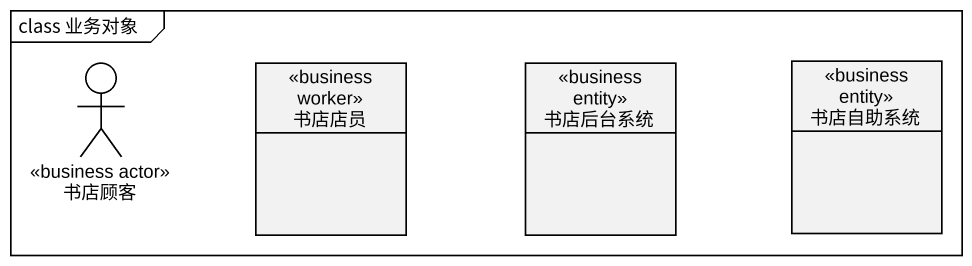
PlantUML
@startuml
mainframe class 业务对象
allowmixing
hide circle
hide empty members
actor 书店顾客 <<business actor>>
class 书店店员 <<business worker>>
class 书店后台系统 <<business entity>>
class 书店自助系统 <<business entity>>
@enduml
